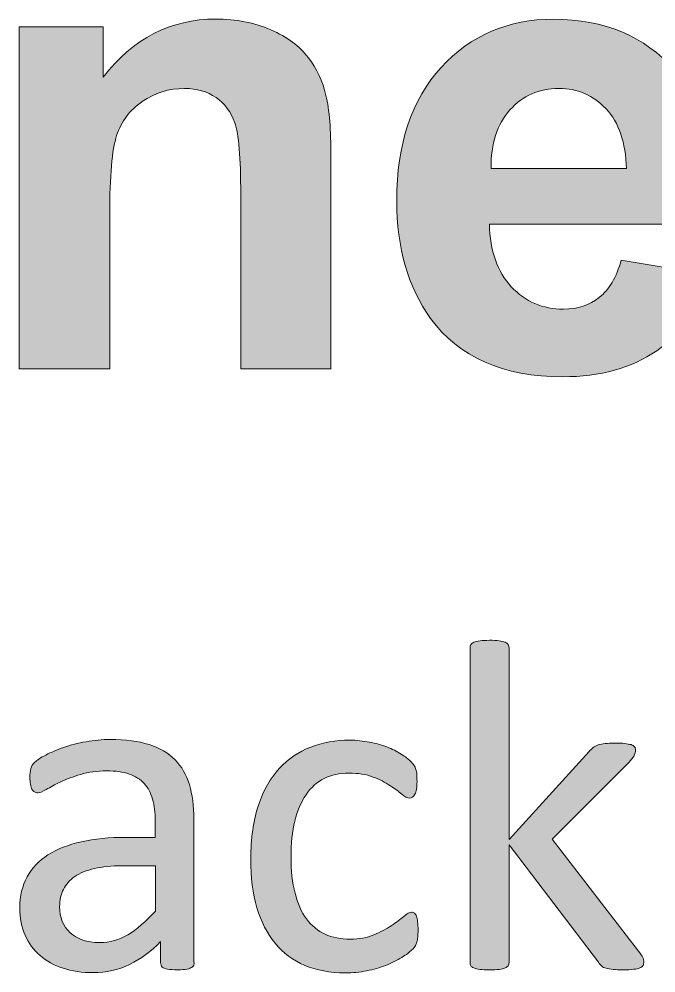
# Model space of a CAD drawing. Header units: inches. Extents: x 247 to 2765, y -1897 to -1110.
# Drawn here: x 1583.45 to 1588.66, y -1164.37 to -1156.57 of the extents above; entities that cross this region are included whole.
import ezdxf

# ---------------------------------------------------------------- set-up
doc = ezdxf.new("R2010")
doc.units = ezdxf.units.IN
doc.header["$MEASUREMENT"] = 0
doc.layers.add('Layer 1', color=7, linetype='Continuous')

# ---------------------------------------------------------------- blocks, each defined once
blk = doc.blocks.new('block 149')
at = {"layer": 'Layer 1', "true_color": 0x020302}
h = blk.add_hatch(color=98, dxfattribs=at)
h.dxf.hatch_style = 2
edge = h.paths.add_edge_path()
edge.add_spline(control_points=[(1588.5621, -1164.2869), (1588.5621, -1164.2972), (1588.5587, -1164.3062), (1588.5549, -1164.3138), (1588.5494, -1164.321), (1588.5411, -1164.3282), (1588.5287, -1164.3331), (1588.5177, -1164.3396), (1588.4998, -1164.342), (1588.4774, -1164.3448), (1588.455, -1164.3475), (1588.4267, -1164.3489), (1588.395, -1164.3489), (1588.3596, -1164.3489), (1588.3313, -1164.3482), (1588.3096, -1164.3462), (1588.2879, -1164.3441), (1588.2683, -1164.3406), (1588.2531, -1164.3365), (1588.2379, -1164.3317), (1588.2255, -1164.3269), (1588.2166, -1164.3172), (1588.2069, -1164.3093), (1588.198, -1164.2993), (1588.1904, -1164.2876), (1588.1904, -1164.2876), (1587.4593, -1163.3278), (1587.4593, -1163.3278), (1587.4593, -1163.3278), (1587.4593, -1164.2897), (1587.4593, -1164.2897), (1587.4593, -1164.3), (1587.4559, -1164.3089), (1587.4518, -1164.3158), (1587.4473, -1164.3224), (1587.4387, -1164.3289), (1587.4277, -1164.3338), (1587.4166, -1164.3406), (1587.4001, -1164.3427), (1587.3787, -1164.3455), (1587.3574, -1164.3482), (1587.3315, -1164.3496), (1587.2988, -1164.3496), (1587.2685, -1164.3496), (1587.2427, -1164.3482), (1587.2223, -1164.3455), (1587.2006, -1164.3434), (1587.1855, -1164.3389), (1587.172, -1164.3338), (1587.1603, -1164.3289), (1587.1507, -1164.3227), (1587.1479, -1164.3158), (1587.1431, -1164.3086), (1587.1407, -1164.3), (1587.1407, -1164.2897), (1587.1407, -1164.2897), (1587.1407, -1161.7155), (1587.1407, -1161.7155), (1587.1407, -1161.7051), (1587.1427, -1161.6962), (1587.1479, -1161.6879), (1587.152, -1161.681), (1587.1603, -1161.6741), (1587.172, -1161.6686), (1587.1841, -1161.6635), (1587.201, -1161.6597), (1587.2223, -1161.6569), (1587.2427, -1161.6548), (1587.2685, -1161.6535), (1587.2988, -1161.6535), (1587.3315, -1161.6535), (1587.3574, -1161.6542), (1587.3787, -1161.6569), (1587.3994, -1161.6597), (1587.4153, -1161.6641), (1587.4277, -1161.6686), (1587.4387, -1161.6741), (1587.4483, -1161.6803), (1587.4518, -1161.6879), (1587.4573, -1161.6962), (1587.4593, -1161.7051), (1587.4593, -1161.7155), (1587.4593, -1161.7155), (1587.4593, -1163.2837), (1587.4593, -1163.2837), (1587.4593, -1163.2837), (1588.1136, -1162.563), (1588.1136, -1162.563), (1588.1236, -1162.5506), (1588.1356, -1162.5395), (1588.1466, -1162.5309), (1588.1584, -1162.523), (1588.1721, -1162.5158), (1588.188, -1162.5089), (1588.2038, -1162.5034), (1588.2231, -1162.501), (1588.2452, -1162.4979), (1588.2665, -1162.4958), (1588.2934, -1162.4944), (1588.3237, -1162.4944), (1588.3575, -1162.4944), (1588.383, -1162.4951), (1588.4047, -1162.4979), (1588.4264, -1162.501), (1588.4436, -1162.5041), (1588.4567, -1162.5068), (1588.4698, -1162.511), (1588.4788, -1162.5168), (1588.4856, -1162.524), (1588.4918, -1162.5313), (1588.4932, -1162.5406), (1588.4932, -1162.5523), (1588.4932, -1162.5675), (1588.4891, -1162.5826), (1588.4815, -1162.5985), (1588.4732, -1162.6136), (1588.4588, -1162.6333), (1588.4402, -1162.6522), (1588.4402, -1162.6522), (1587.8125, -1163.2802), (1587.8125, -1163.2802), (1587.8125, -1163.2802), (1588.5173, -1164.1956), (1588.5173, -1164.1956), (1588.5339, -1164.2177), (1588.5463, -1164.2352), (1588.5539, -1164.2473), (1588.5597, -1164.2614), (1588.5621, -1164.2752), (1588.5621, -1164.2869)], knot_values=[0, 0, 0, 0, 1, 1, 1, 2, 2, 2, 3, 3, 3, 4, 4, 4, 5, 5, 5, 6, 6, 6, 7, 7, 7, 8, 8, 8, 9, 9, 9, 10, 10, 10, 11, 11, 11, 12, 12, 12, 13, 13, 13, 14, 14, 14, 15, 15, 15, 16, 16, 16, 17, 17, 17, 18, 18, 18, 19, 19, 19, 20, 20, 20, 21, 21, 21, 22, 22, 22, 23, 23, 23, 24, 24, 24, 25, 25, 25, 26, 26, 26, 27, 27, 27, 28, 28, 28, 29, 29, 29, 30, 30, 30, 31, 31, 31, 32, 32, 32, 33, 33, 33, 34, 34, 34, 35, 35, 35, 36, 36, 36, 37, 37, 37, 38, 38, 38, 39, 39, 39, 40, 40, 40, 41, 41, 41, 42, 42, 42, 43, 43, 43, 43], degree=3, periodic=1)
h = blk.add_hatch(color=98, dxfattribs=at)
h.dxf.hatch_style = 2
edge = h.paths.add_edge_path()
edge.add_spline(control_points=[(1584.8852, -1164.2897), (1584.8852, -1164.3048), (1584.8803, -1164.3165), (1584.87, -1164.3262), (1584.8604, -1164.3334), (1584.8459, -1164.3389), (1584.828, -1164.3434), (1584.8094, -1164.3468), (1584.7839, -1164.3489), (1584.7487, -1164.3489), (1584.7143, -1164.3489), (1584.6888, -1164.3468), (1584.6681, -1164.3434), (1584.6468, -1164.3389), (1584.6323, -1164.3338), (1584.6247, -1164.3262), (1584.6165, -1164.3179), (1584.6109, -1164.3048), (1584.6109, -1164.2897), (1584.6109, -1164.2897), (1584.6109, -1164.1174), (1584.6109, -1164.1174), (1584.5352, -1164.1984), (1584.4514, -1164.26), (1584.3567, -1164.3048), (1584.263, -1164.3503), (1584.1651, -1164.3723), (1584.0611, -1164.3723), (1583.9695, -1164.3723), (1583.8868, -1164.3606), (1583.8131, -1164.3362), (1583.7393, -1164.3127), (1583.6766, -1164.2776), (1583.6256, -1164.2328), (1583.574, -1164.1877), (1583.5319, -1164.1336), (1583.503, -1164.0664), (1583.4741, -1164.0006), (1583.4596, -1163.9265), (1583.4596, -1163.8432), (1583.4596, -1163.7453), (1583.4803, -1163.6595), (1583.5202, -1163.5886), (1583.5588, -1163.5162), (1583.616, -1163.4563), (1583.6904, -1163.4084), (1583.7655, -1163.3609), (1583.8565, -1163.3264), (1583.9633, -1163.3009), (1584.0714, -1163.2782), (1584.192, -1163.2654), (1584.3278, -1163.2654), (1584.3278, -1163.2654), (1584.5668, -1163.2654), (1584.5668, -1163.2654), (1584.5668, -1163.2654), (1584.5668, -1163.1297), (1584.5668, -1163.1297), (1584.5668, -1163.0635), (1584.5596, -1163.0046), (1584.5448, -1162.9526), (1584.53, -1162.9013), (1584.5079, -1162.8579), (1584.4773, -1162.8251), (1584.4456, -1162.7907), (1584.4049, -1162.7652), (1584.3539, -1162.7473), (1584.303, -1162.7297), (1584.243, -1162.7218), (1584.17, -1162.7218), (1584.0907, -1162.7218), (1584.0211, -1162.7304), (1583.9578, -1162.75), (1583.8957, -1162.769), (1583.842, -1162.7883), (1583.7945, -1162.8117), (1583.7466, -1162.8338), (1583.7083, -1162.8548), (1583.6766, -1162.8737), (1583.6449, -1162.8923), (1583.6222, -1162.9013), (1583.607, -1162.9013), (1583.5967, -1162.9013), (1583.5871, -1162.8989), (1583.5802, -1162.8937), (1583.5729, -1162.8878), (1583.5657, -1162.881), (1583.5588, -1162.8713), (1583.5526, -1162.861), (1583.5499, -1162.8479), (1583.5464, -1162.8313), (1583.5433, -1162.8155), (1583.5426, -1162.7976), (1583.5426, -1162.7797), (1583.5426, -1162.7463), (1583.545, -1162.7218), (1583.5499, -1162.7022), (1583.5547, -1162.6836), (1583.5657, -1162.6656), (1583.5829, -1162.6505), (1583.6002, -1162.6336), (1583.6301, -1162.6136), (1583.6725, -1162.5919), (1583.7152, -1162.5692), (1583.7648, -1162.5485), (1583.8193, -1162.5296), (1583.8744, -1162.5099), (1583.9343, -1162.4941), (1584.0012, -1162.4827), (1584.0673, -1162.4717), (1584.1328, -1162.4638), (1584.1996, -1162.4638), (1584.3247, -1162.4638), (1584.4297, -1162.4782), (1584.5165, -1162.5065), (1584.6041, -1162.5347), (1584.674, -1162.5761), (1584.7295, -1162.6312), (1584.7818, -1162.6849), (1584.8232, -1162.7538), (1584.8466, -1162.8338), (1584.87, -1162.9147), (1584.8834, -1163.0088), (1584.8834, -1163.118), (1584.8834, -1163.118), (1584.8834, -1164.2869), (1584.8834, -1164.2869), (1584.8834, -1164.2869), (1584.8834, -1164.2869), (1584.8834, -1164.2869), (1584.8834, -1164.2869), (1584.8834, -1164.289), (1584.8834, -1164.289), (1584.8834, -1164.289), (1584.8852, -1164.289), (1584.8852, -1164.289), (1584.8852, -1164.289), (1584.8852, -1164.2897), (1584.8852, -1164.2897)], knot_values=[0, 0, 0, 0, 1, 1, 1, 2, 2, 2, 3, 3, 3, 4, 4, 4, 5, 5, 5, 6, 6, 6, 7, 7, 7, 8, 8, 8, 9, 9, 9, 10, 10, 10, 11, 11, 11, 12, 12, 12, 13, 13, 13, 14, 14, 14, 15, 15, 15, 16, 16, 16, 17, 17, 17, 18, 18, 18, 19, 19, 19, 20, 20, 20, 21, 21, 21, 22, 22, 22, 23, 23, 23, 24, 24, 24, 25, 25, 25, 26, 26, 26, 27, 27, 27, 28, 28, 28, 29, 29, 29, 30, 30, 30, 31, 31, 31, 32, 32, 32, 33, 33, 33, 34, 34, 34, 35, 35, 35, 36, 36, 36, 37, 37, 37, 38, 38, 38, 39, 39, 39, 40, 40, 40, 41, 41, 41, 42, 42, 42, 43, 43, 43, 44, 44, 44, 45, 45, 45, 46, 46, 46, 46], degree=3, periodic=1)
edge = h.paths.add_edge_path()
edge.add_spline(control_points=[(1584.5693, -1163.498), (1584.5693, -1163.498), (1584.2974, -1163.498), (1584.2974, -1163.498), (1584.2099, -1163.498), (1584.1341, -1163.5056), (1584.0697, -1163.5204), (1584.005, -1163.5355), (1583.9526, -1163.5569), (1583.9099, -1163.5865), (1583.8678, -1163.6148), (1583.8361, -1163.6513), (1583.8162, -1163.6916), (1583.7955, -1163.7305), (1583.7858, -1163.7774), (1583.7858, -1163.8311), (1583.7858, -1163.9214), (1583.8148, -1163.993), (1583.872, -1164.0457), (1583.9285, -1164.0978), (1584.0094, -1164.126), (1584.1121, -1164.126), (1584.1951, -1164.126), (1584.2723, -1164.1053), (1584.3439, -1164.0626), (1584.4149, -1164.0206), (1584.49, -1163.9548), (1584.5689, -1163.868), (1584.5689, -1163.868), (1584.5693, -1163.498), (1584.5693, -1163.498), (1584.5693, -1163.498), (1584.5693, -1163.498), (1584.5693, -1163.498)], knot_values=[0, 0, 0, 0, 1, 1, 1, 2, 2, 2, 3, 3, 3, 4, 4, 4, 5, 5, 5, 6, 6, 6, 7, 7, 7, 8, 8, 8, 9, 9, 9, 10, 10, 10, 11, 11, 11, 11], degree=3, periodic=1)
h = blk.add_hatch(color=98, dxfattribs=at)
h.dxf.hatch_style = 2
edge = h.paths.add_edge_path()
edge.add_spline(control_points=[(1586.7156, -1164.0244), (1586.7156, -1164.0468), (1586.7149, -1164.0657), (1586.7131, -1164.0816), (1586.7118, -1164.0974), (1586.7097, -1164.1105), (1586.7059, -1164.1222), (1586.7025, -1164.1329), (1586.6983, -1164.1422), (1586.6949, -1164.1512), (1586.6901, -1164.1584), (1586.6804, -1164.1718), (1586.6632, -1164.1877), (1586.6473, -1164.2035), (1586.6212, -1164.2245), (1586.5826, -1164.2469), (1586.544, -1164.2711), (1586.5006, -1164.2924), (1586.4523, -1164.3124), (1586.4034, -1164.331), (1586.3517, -1164.3462), (1586.2952, -1164.3572), (1586.2394, -1164.3682), (1586.1816, -1164.3744), (1586.1209, -1164.3744), (1585.9962, -1164.3744), (1585.886, -1164.3524), (1585.7902, -1164.3131), (1585.6944, -1164.2717), (1585.6131, -1164.2118), (1585.5477, -1164.1312), (1585.4822, -1164.0519), (1585.4336, -1163.9555), (1585.3988, -1163.8418), (1585.3644, -1163.7267), (1585.3478, -1163.5937), (1585.3478, -1163.4432), (1585.3478, -1163.2727), (1585.3692, -1163.1259), (1585.4105, -1163.0033), (1585.4519, -1162.8792), (1585.5091, -1162.7786), (1585.5814, -1162.7018), (1585.6538, -1162.6233), (1585.7392, -1162.5654), (1585.8384, -1162.5268), (1585.937, -1162.4903), (1586.0431, -1162.4703), (1586.1574, -1162.4703), (1586.2119, -1162.4703), (1586.2663, -1162.4772), (1586.318, -1162.4868), (1586.3693, -1162.4958), (1586.4172, -1162.5096), (1586.4606, -1162.5261), (1586.5047, -1162.5426), (1586.5419, -1162.563), (1586.5777, -1162.584), (1586.6122, -1162.6064), (1586.6363, -1162.6246), (1586.6515, -1162.6405), (1586.6673, -1162.6556), (1586.677, -1162.668), (1586.6832, -1162.677), (1586.6901, -1162.686), (1586.6942, -1162.698), (1586.6976, -1162.7097), (1586.7025, -1162.7211), (1586.7052, -1162.7349), (1586.7052, -1162.75), (1586.7059, -1162.7666), (1586.7073, -1162.7862), (1586.7073, -1162.8076), (1586.7073, -1162.8593), (1586.7011, -1162.8923), (1586.6894, -1162.913), (1586.6783, -1162.9337), (1586.6653, -1162.9437), (1586.648, -1162.9437), (1586.628, -1162.9437), (1586.6074, -1162.933), (1586.5819, -1162.9113), (1586.5571, -1162.8896), (1586.5254, -1162.8661), (1586.4861, -1162.842), (1586.4479, -1162.8158), (1586.4014, -1162.791), (1586.3469, -1162.7717), (1586.2925, -1162.7494), (1586.227, -1162.7401), (1586.1519, -1162.7401), (1585.9983, -1162.7401), (1585.8805, -1162.7986), (1585.8005, -1162.9164), (1585.7199, -1163.0336), (1585.6772, -1163.2031), (1585.6772, -1163.4267), (1585.6772, -1163.5379), (1585.6875, -1163.6372), (1585.7103, -1163.7212), (1585.7316, -1163.8039), (1585.7619, -1163.8759), (1585.804, -1163.9327), (1585.846, -1163.9892), (1585.8963, -1164.0309), (1585.9556, -1164.0578), (1586.0155, -1164.085), (1586.0837, -1164.0988), (1586.1609, -1164.0988), (1586.2339, -1164.0988), (1586.299, -1164.0874), (1586.3538, -1164.0637), (1586.4082, -1164.0409), (1586.4565, -1164.0151), (1586.4971, -1163.9879), (1586.5371, -1163.9603), (1586.5715, -1163.9355), (1586.5991, -1163.9124), (1586.6267, -1163.8904), (1586.6487, -1163.8776), (1586.6639, -1163.8776), (1586.6728, -1163.8776), (1586.6804, -1163.8807), (1586.6866, -1163.8852), (1586.6935, -1163.8907), (1586.6976, -1163.8997), (1586.7031, -1163.9104), (1586.708, -1163.9224), (1586.7104, -1163.9383), (1586.7121, -1163.9572), (1586.7145, -1163.9772), (1586.7156, -1163.9979), (1586.7156, -1164.0244)], knot_values=[0, 0, 0, 0, 1, 1, 1, 2, 2, 2, 3, 3, 3, 4, 4, 4, 5, 5, 5, 6, 6, 6, 7, 7, 7, 8, 8, 8, 9, 9, 9, 10, 10, 10, 11, 11, 11, 12, 12, 12, 13, 13, 13, 14, 14, 14, 15, 15, 15, 16, 16, 16, 17, 17, 17, 18, 18, 18, 19, 19, 19, 20, 20, 20, 21, 21, 21, 22, 22, 22, 23, 23, 23, 24, 24, 24, 25, 25, 25, 26, 26, 26, 27, 27, 27, 28, 28, 28, 29, 29, 29, 30, 30, 30, 31, 31, 31, 32, 32, 32, 33, 33, 33, 34, 34, 34, 35, 35, 35, 36, 36, 36, 37, 37, 37, 38, 38, 38, 39, 39, 39, 40, 40, 40, 41, 41, 41, 42, 42, 42, 43, 43, 43, 44, 44, 44, 44], degree=3, periodic=1)
at = {"layer": 'Layer 1', "lineweight": 0}
for points, knots in [([(1588.5621, -1164.2869), (1588.5621, -1164.2972), (1588.5587, -1164.3062), (1588.5549, -1164.3138), (1588.5494, -1164.321), (1588.5411, -1164.3282), (1588.5287, -1164.3331), (1588.5177, -1164.3396), (1588.4998, -1164.342), (1588.4774, -1164.3448), (1588.455, -1164.3475), (1588.4267, -1164.3489), (1588.395, -1164.3489), (1588.3596, -1164.3489), (1588.3313, -1164.3482), (1588.3096, -1164.3462), (1588.2879, -1164.3441), (1588.2683, -1164.3406), (1588.2531, -1164.3365), (1588.2379, -1164.3317), (1588.2255, -1164.3269), (1588.2166, -1164.3172), (1588.2069, -1164.3093), (1588.198, -1164.2993), (1588.1904, -1164.2876), (1588.1904, -1164.2876), (1587.4593, -1163.3278), (1587.4593, -1163.3278), (1587.4593, -1163.3278), (1587.4593, -1164.2897), (1587.4593, -1164.2897), (1587.4593, -1164.3), (1587.4559, -1164.3089), (1587.4518, -1164.3158), (1587.4473, -1164.3224), (1587.4387, -1164.3289), (1587.4277, -1164.3338), (1587.4166, -1164.3406), (1587.4001, -1164.3427), (1587.3787, -1164.3455), (1587.3574, -1164.3482), (1587.3315, -1164.3496), (1587.2988, -1164.3496), (1587.2685, -1164.3496), (1587.2427, -1164.3482), (1587.2223, -1164.3455), (1587.2006, -1164.3434), (1587.1855, -1164.3389), (1587.172, -1164.3338), (1587.1603, -1164.3289), (1587.1507, -1164.3227), (1587.1479, -1164.3158), (1587.1431, -1164.3086), (1587.1407, -1164.3), (1587.1407, -1164.2897), (1587.1407, -1164.2897), (1587.1407, -1161.7155), (1587.1407, -1161.7155), (1587.1407, -1161.7051), (1587.1427, -1161.6962), (1587.1479, -1161.6879), (1587.152, -1161.681), (1587.1603, -1161.6741), (1587.172, -1161.6686), (1587.1841, -1161.6635), (1587.201, -1161.6597), (1587.2223, -1161.6569), (1587.2427, -1161.6548), (1587.2685, -1161.6535), (1587.2988, -1161.6535), (1587.3315, -1161.6535), (1587.3574, -1161.6542), (1587.3787, -1161.6569), (1587.3994, -1161.6597), (1587.4153, -1161.6641), (1587.4277, -1161.6686), (1587.4387, -1161.6741), (1587.4483, -1161.6803), (1587.4518, -1161.6879), (1587.4573, -1161.6962), (1587.4593, -1161.7051), (1587.4593, -1161.7155), (1587.4593, -1161.7155), (1587.4593, -1163.2837), (1587.4593, -1163.2837), (1587.4593, -1163.2837), (1588.1136, -1162.563), (1588.1136, -1162.563), (1588.1236, -1162.5506), (1588.1356, -1162.5395), (1588.1466, -1162.5309), (1588.1584, -1162.523), (1588.1721, -1162.5158), (1588.188, -1162.5089), (1588.2038, -1162.5034), (1588.2231, -1162.501), (1588.2452, -1162.4979), (1588.2665, -1162.4958), (1588.2934, -1162.4944), (1588.3237, -1162.4944), (1588.3575, -1162.4944), (1588.383, -1162.4951), (1588.4047, -1162.4979), (1588.4264, -1162.501), (1588.4436, -1162.5041), (1588.4567, -1162.5068), (1588.4698, -1162.511), (1588.4788, -1162.5168), (1588.4856, -1162.524), (1588.4918, -1162.5313), (1588.4932, -1162.5406), (1588.4932, -1162.5523), (1588.4932, -1162.5675), (1588.4891, -1162.5826), (1588.4815, -1162.5985), (1588.4732, -1162.6136), (1588.4588, -1162.6333), (1588.4402, -1162.6522), (1588.4402, -1162.6522), (1587.8125, -1163.2802), (1587.8125, -1163.2802), (1587.8125, -1163.2802), (1588.5173, -1164.1956), (1588.5173, -1164.1956), (1588.5339, -1164.2177), (1588.5463, -1164.2352), (1588.5539, -1164.2473), (1588.5597, -1164.2614), (1588.5621, -1164.2752), (1588.5621, -1164.2869)], [0, 0, 0, 0, 1, 1, 1, 2, 2, 2, 3, 3, 3, 4, 4, 4, 5, 5, 5, 6, 6, 6, 7, 7, 7, 8, 8, 8, 9, 9, 9, 10, 10, 10, 11, 11, 11, 12, 12, 12, 13, 13, 13, 14, 14, 14, 15, 15, 15, 16, 16, 16, 17, 17, 17, 18, 18, 18, 19, 19, 19, 20, 20, 20, 21, 21, 21, 22, 22, 22, 23, 23, 23, 24, 24, 24, 25, 25, 25, 26, 26, 26, 27, 27, 27, 28, 28, 28, 29, 29, 29, 30, 30, 30, 31, 31, 31, 32, 32, 32, 33, 33, 33, 34, 34, 34, 35, 35, 35, 36, 36, 36, 37, 37, 37, 38, 38, 38, 39, 39, 39, 40, 40, 40, 41, 41, 41, 42, 42, 42, 43, 43, 43, 43]), ([(1584.8852, -1164.2897), (1584.8852, -1164.3048), (1584.8803, -1164.3165), (1584.87, -1164.3262), (1584.8604, -1164.3334), (1584.8459, -1164.3389), (1584.828, -1164.3434), (1584.8094, -1164.3468), (1584.7839, -1164.3489), (1584.7487, -1164.3489), (1584.7143, -1164.3489), (1584.6888, -1164.3468), (1584.6681, -1164.3434), (1584.6468, -1164.3389), (1584.6323, -1164.3338), (1584.6247, -1164.3262), (1584.6165, -1164.3179), (1584.6109, -1164.3048), (1584.6109, -1164.2897), (1584.6109, -1164.2897), (1584.6109, -1164.1174), (1584.6109, -1164.1174), (1584.5352, -1164.1984), (1584.4514, -1164.26), (1584.3567, -1164.3048), (1584.263, -1164.3503), (1584.1651, -1164.3723), (1584.0611, -1164.3723), (1583.9695, -1164.3723), (1583.8868, -1164.3606), (1583.8131, -1164.3362), (1583.7393, -1164.3127), (1583.6766, -1164.2776), (1583.6256, -1164.2328), (1583.574, -1164.1877), (1583.5319, -1164.1336), (1583.503, -1164.0664), (1583.4741, -1164.0006), (1583.4596, -1163.9265), (1583.4596, -1163.8432), (1583.4596, -1163.7453), (1583.4803, -1163.6595), (1583.5202, -1163.5886), (1583.5588, -1163.5162), (1583.616, -1163.4563), (1583.6904, -1163.4084), (1583.7655, -1163.3609), (1583.8565, -1163.3264), (1583.9633, -1163.3009), (1584.0714, -1163.2782), (1584.192, -1163.2654), (1584.3278, -1163.2654), (1584.3278, -1163.2654), (1584.5668, -1163.2654), (1584.5668, -1163.2654), (1584.5668, -1163.2654), (1584.5668, -1163.1297), (1584.5668, -1163.1297), (1584.5668, -1163.0635), (1584.5596, -1163.0046), (1584.5448, -1162.9526), (1584.53, -1162.9013), (1584.5079, -1162.8579), (1584.4773, -1162.8251), (1584.4456, -1162.7907), (1584.4049, -1162.7652), (1584.3539, -1162.7473), (1584.303, -1162.7297), (1584.243, -1162.7218), (1584.17, -1162.7218), (1584.0907, -1162.7218), (1584.0211, -1162.7304), (1583.9578, -1162.75), (1583.8957, -1162.769), (1583.842, -1162.7883), (1583.7945, -1162.8117), (1583.7466, -1162.8338), (1583.7083, -1162.8548), (1583.6766, -1162.8737), (1583.6449, -1162.8923), (1583.6222, -1162.9013), (1583.607, -1162.9013), (1583.5967, -1162.9013), (1583.5871, -1162.8989), (1583.5802, -1162.8937), (1583.5729, -1162.8878), (1583.5657, -1162.881), (1583.5588, -1162.8713), (1583.5526, -1162.861), (1583.5499, -1162.8479), (1583.5464, -1162.8313), (1583.5433, -1162.8155), (1583.5426, -1162.7976), (1583.5426, -1162.7797), (1583.5426, -1162.7463), (1583.545, -1162.7218), (1583.5499, -1162.7022), (1583.5547, -1162.6836), (1583.5657, -1162.6656), (1583.5829, -1162.6505), (1583.6002, -1162.6336), (1583.6301, -1162.6136), (1583.6725, -1162.5919), (1583.7152, -1162.5692), (1583.7648, -1162.5485), (1583.8193, -1162.5296), (1583.8744, -1162.5099), (1583.9343, -1162.4941), (1584.0012, -1162.4827), (1584.0673, -1162.4717), (1584.1328, -1162.4638), (1584.1996, -1162.4638), (1584.3247, -1162.4638), (1584.4297, -1162.4782), (1584.5165, -1162.5065), (1584.6041, -1162.5347), (1584.674, -1162.5761), (1584.7295, -1162.6312), (1584.7818, -1162.6849), (1584.8232, -1162.7538), (1584.8466, -1162.8338), (1584.87, -1162.9147), (1584.8834, -1163.0088), (1584.8834, -1163.118), (1584.8834, -1163.118), (1584.8834, -1164.2869), (1584.8834, -1164.2869), (1584.8834, -1164.2869), (1584.8834, -1164.2869), (1584.8834, -1164.2869), (1584.8834, -1164.2869), (1584.8834, -1164.289), (1584.8834, -1164.289), (1584.8834, -1164.289), (1584.8852, -1164.289), (1584.8852, -1164.289), (1584.8852, -1164.289), (1584.8852, -1164.2897), (1584.8852, -1164.2897)], [0, 0, 0, 0, 1, 1, 1, 2, 2, 2, 3, 3, 3, 4, 4, 4, 5, 5, 5, 6, 6, 6, 7, 7, 7, 8, 8, 8, 9, 9, 9, 10, 10, 10, 11, 11, 11, 12, 12, 12, 13, 13, 13, 14, 14, 14, 15, 15, 15, 16, 16, 16, 17, 17, 17, 18, 18, 18, 19, 19, 19, 20, 20, 20, 21, 21, 21, 22, 22, 22, 23, 23, 23, 24, 24, 24, 25, 25, 25, 26, 26, 26, 27, 27, 27, 28, 28, 28, 29, 29, 29, 30, 30, 30, 31, 31, 31, 32, 32, 32, 33, 33, 33, 34, 34, 34, 35, 35, 35, 36, 36, 36, 37, 37, 37, 38, 38, 38, 39, 39, 39, 40, 40, 40, 41, 41, 41, 42, 42, 42, 43, 43, 43, 44, 44, 44, 45, 45, 45, 46, 46, 46, 46]), ([(1586.7156, -1164.0244), (1586.7156, -1164.0468), (1586.7149, -1164.0657), (1586.7131, -1164.0816), (1586.7118, -1164.0974), (1586.7097, -1164.1105), (1586.7059, -1164.1222), (1586.7025, -1164.1329), (1586.6983, -1164.1422), (1586.6949, -1164.1512), (1586.6901, -1164.1584), (1586.6804, -1164.1718), (1586.6632, -1164.1877), (1586.6473, -1164.2035), (1586.6212, -1164.2245), (1586.5826, -1164.2469), (1586.544, -1164.2711), (1586.5006, -1164.2924), (1586.4523, -1164.3124), (1586.4034, -1164.331), (1586.3517, -1164.3462), (1586.2952, -1164.3572), (1586.2394, -1164.3682), (1586.1816, -1164.3744), (1586.1209, -1164.3744), (1585.9962, -1164.3744), (1585.886, -1164.3524), (1585.7902, -1164.3131), (1585.6944, -1164.2717), (1585.6131, -1164.2118), (1585.5477, -1164.1312), (1585.4822, -1164.0519), (1585.4336, -1163.9555), (1585.3988, -1163.8418), (1585.3644, -1163.7267), (1585.3478, -1163.5937), (1585.3478, -1163.4432), (1585.3478, -1163.2727), (1585.3692, -1163.1259), (1585.4105, -1163.0033), (1585.4519, -1162.8792), (1585.5091, -1162.7786), (1585.5814, -1162.7018), (1585.6538, -1162.6233), (1585.7392, -1162.5654), (1585.8384, -1162.5268), (1585.937, -1162.4903), (1586.0431, -1162.4703), (1586.1574, -1162.4703), (1586.2119, -1162.4703), (1586.2663, -1162.4772), (1586.318, -1162.4868), (1586.3693, -1162.4958), (1586.4172, -1162.5096), (1586.4606, -1162.5261), (1586.5047, -1162.5426), (1586.5419, -1162.563), (1586.5777, -1162.584), (1586.6122, -1162.6064), (1586.6363, -1162.6246), (1586.6515, -1162.6405), (1586.6673, -1162.6556), (1586.677, -1162.668), (1586.6832, -1162.677), (1586.6901, -1162.686), (1586.6942, -1162.698), (1586.6976, -1162.7097), (1586.7025, -1162.7211), (1586.7052, -1162.7349), (1586.7052, -1162.75), (1586.7059, -1162.7666), (1586.7073, -1162.7862), (1586.7073, -1162.8076), (1586.7073, -1162.8593), (1586.7011, -1162.8923), (1586.6894, -1162.913), (1586.6783, -1162.9337), (1586.6653, -1162.9437), (1586.648, -1162.9437), (1586.628, -1162.9437), (1586.6074, -1162.933), (1586.5819, -1162.9113), (1586.5571, -1162.8896), (1586.5254, -1162.8661), (1586.4861, -1162.842), (1586.4479, -1162.8158), (1586.4014, -1162.791), (1586.3469, -1162.7717), (1586.2925, -1162.7494), (1586.227, -1162.7401), (1586.1519, -1162.7401), (1585.9983, -1162.7401), (1585.8805, -1162.7986), (1585.8005, -1162.9164), (1585.7199, -1163.0336), (1585.6772, -1163.2031), (1585.6772, -1163.4267), (1585.6772, -1163.5379), (1585.6875, -1163.6372), (1585.7103, -1163.7212), (1585.7316, -1163.8039), (1585.7619, -1163.8759), (1585.804, -1163.9327), (1585.846, -1163.9892), (1585.8963, -1164.0309), (1585.9556, -1164.0578), (1586.0155, -1164.085), (1586.0837, -1164.0988), (1586.1609, -1164.0988), (1586.2339, -1164.0988), (1586.299, -1164.0874), (1586.3538, -1164.0637), (1586.4082, -1164.0409), (1586.4565, -1164.0151), (1586.4971, -1163.9879), (1586.5371, -1163.9603), (1586.5715, -1163.9355), (1586.5991, -1163.9124), (1586.6267, -1163.8904), (1586.6487, -1163.8776), (1586.6639, -1163.8776), (1586.6728, -1163.8776), (1586.6804, -1163.8807), (1586.6866, -1163.8852), (1586.6935, -1163.8907), (1586.6976, -1163.8997), (1586.7031, -1163.9104), (1586.708, -1163.9224), (1586.7104, -1163.9383), (1586.7121, -1163.9572), (1586.7145, -1163.9772), (1586.7156, -1163.9979), (1586.7156, -1164.0244)], [0, 0, 0, 0, 1, 1, 1, 2, 2, 2, 3, 3, 3, 4, 4, 4, 5, 5, 5, 6, 6, 6, 7, 7, 7, 8, 8, 8, 9, 9, 9, 10, 10, 10, 11, 11, 11, 12, 12, 12, 13, 13, 13, 14, 14, 14, 15, 15, 15, 16, 16, 16, 17, 17, 17, 18, 18, 18, 19, 19, 19, 20, 20, 20, 21, 21, 21, 22, 22, 22, 23, 23, 23, 24, 24, 24, 25, 25, 25, 26, 26, 26, 27, 27, 27, 28, 28, 28, 29, 29, 29, 30, 30, 30, 31, 31, 31, 32, 32, 32, 33, 33, 33, 34, 34, 34, 35, 35, 35, 36, 36, 36, 37, 37, 37, 38, 38, 38, 39, 39, 39, 40, 40, 40, 41, 41, 41, 42, 42, 42, 43, 43, 43, 44, 44, 44, 44]), ([(1584.5693, -1163.498), (1584.5693, -1163.498), (1584.2974, -1163.498), (1584.2974, -1163.498), (1584.2099, -1163.498), (1584.1341, -1163.5056), (1584.0697, -1163.5204), (1584.005, -1163.5355), (1583.9526, -1163.5569), (1583.9099, -1163.5865), (1583.8678, -1163.6148), (1583.8361, -1163.6513), (1583.8162, -1163.6916), (1583.7955, -1163.7305), (1583.7858, -1163.7774), (1583.7858, -1163.8311), (1583.7858, -1163.9214), (1583.8148, -1163.993), (1583.872, -1164.0457), (1583.9285, -1164.0978), (1584.0094, -1164.126), (1584.1121, -1164.126), (1584.1951, -1164.126), (1584.2723, -1164.1053), (1584.3439, -1164.0626), (1584.4149, -1164.0206), (1584.49, -1163.9548), (1584.5689, -1163.868), (1584.5689, -1163.868), (1584.5693, -1163.498), (1584.5693, -1163.498), (1584.5693, -1163.498), (1584.5693, -1163.498), (1584.5693, -1163.498)], [0, 0, 0, 0, 1, 1, 1, 2, 2, 2, 3, 3, 3, 4, 4, 4, 5, 5, 5, 6, 6, 6, 7, 7, 7, 8, 8, 8, 9, 9, 9, 10, 10, 10, 11, 11, 11, 11])]:
    blk.add_open_spline(points, degree=3, knots=knots, dxfattribs=at)
blk = doc.blocks.new('block 150')
at = {"layer": 'Layer 1', "true_color": 0x010202}
h = blk.add_hatch(color=98, dxfattribs=at)
h.dxf.hatch_style = 2
edge = h.paths.add_edge_path()
edge.add_spline(control_points=[(1586.0066, -1159.4341), (1586.0066, -1159.4341), (1585.2659, -1159.4341), (1585.2659, -1159.4341), (1585.2659, -1159.4341), (1585.2659, -1158.0061), (1585.2659, -1158.0061), (1585.2659, -1157.704), (1585.25, -1157.5087), (1585.2183, -1157.4201), (1585.1866, -1157.3313), (1585.1356, -1157.2624), (1585.064, -1157.2131), (1584.9923, -1157.1628), (1584.9076, -1157.1394), (1584.807, -1157.1394), (1584.6788, -1157.1394), (1584.5641, -1157.1745), (1584.4614, -1157.2448), (1584.3595, -1157.3151), (1584.2902, -1157.4081), (1584.2513, -1157.5242), (1584.2141, -1157.6399), (1584.1948, -1157.8542), (1584.1948, -1158.167), (1584.1948, -1158.167), (1584.1948, -1159.4341), (1584.1948, -1159.4341), (1584.1948, -1159.4341), (1583.4541, -1159.4341), (1583.4541, -1159.4341), (1583.4541, -1159.4341), (1583.4541, -1156.6357), (1583.4541, -1156.6357), (1583.4541, -1156.6357), (1584.1414, -1156.6357), (1584.1414, -1156.6357), (1584.1414, -1156.6357), (1584.1414, -1157.0467), (1584.1414, -1157.0467), (1584.3849, -1156.7308), (1584.6929, -1156.5716), (1585.0629, -1156.5716), (1585.2269, -1156.5716), (1585.3761, -1156.6009), (1585.5115, -1156.6598), (1585.6472, -1156.7187), (1585.7492, -1156.7938), (1585.8184, -1156.8858), (1585.8877, -1156.9778), (1585.9363, -1157.0815), (1585.9631, -1157.1972), (1585.9904, -1157.313), (1586.0035, -1157.4794), (1586.0035, -1157.6951), (1586.0035, -1157.6951), (1586.0035, -1159.4341), (1586.0035, -1159.4341), (1586.0035, -1159.4341), (1586.0066, -1159.4341), (1586.0066, -1159.4341), (1586.0066, -1159.4341), (1586.0066, -1159.4341), (1586.0066, -1159.4341)], knot_values=[0, 0, 0, 0, 1, 1, 1, 2, 2, 2, 3, 3, 3, 4, 4, 4, 5, 5, 5, 6, 6, 6, 7, 7, 7, 8, 8, 8, 9, 9, 9, 10, 10, 10, 11, 11, 11, 12, 12, 12, 13, 13, 13, 14, 14, 14, 15, 15, 15, 16, 16, 16, 17, 17, 17, 18, 18, 18, 19, 19, 19, 20, 20, 20, 21, 21, 21, 21], degree=3, periodic=1)
h = blk.add_hatch(color=98, dxfattribs=at)
h.dxf.hatch_style = 2
edge = h.paths.add_edge_path()
edge.add_spline(control_points=[(1588.3775, -1158.5425), (1588.3775, -1158.5425), (1589.1157, -1158.6676), (1589.1157, -1158.6676), (1589.02, -1158.938), (1588.8711, -1159.1441), (1588.6665, -1159.2853), (1588.4622, -1159.4252), (1588.2056, -1159.4975), (1587.8983, -1159.4975), (1587.4118, -1159.4975), (1587.0525, -1159.3384), (1586.8175, -1159.0204), (1586.6339, -1158.7644), (1586.5416, -1158.444), (1586.5416, -1158.0561), (1586.5416, -1157.5927), (1586.6628, -1157.2293), (1586.9043, -1156.9668), (1587.1472, -1156.7042), (1587.4538, -1156.573), (1587.8231, -1156.573), (1588.241, -1156.573), (1588.568, -1156.7118), (1588.8084, -1156.9854), (1589.0506, -1157.2603), (1589.1654, -1157.6827), (1589.154, -1158.2487), (1589.154, -1158.2487), (1587.2988, -1158.2487), (1587.2988, -1158.2487), (1587.305, -1158.4681), (1587.3643, -1158.639), (1587.4783, -1158.761), (1587.5923, -1158.8833), (1587.735, -1158.9446), (1587.9048, -1158.9446), (1588.0209, -1158.9446), (1588.118, -1158.9119), (1588.1973, -1158.8492), (1588.2779, -1158.7861), (1588.3372, -1158.6841), (1588.3775, -1158.5425)], knot_values=[0, 0, 0, 0, 1, 1, 1, 2, 2, 2, 3, 3, 3, 4, 4, 4, 5, 5, 5, 6, 6, 6, 7, 7, 7, 8, 8, 8, 9, 9, 9, 10, 10, 10, 11, 11, 11, 12, 12, 12, 13, 13, 13, 14, 14, 14, 14], degree=3, periodic=1)
edge = h.paths.add_edge_path()
edge.add_spline(control_points=[(1588.4192, -1157.7943), (1588.4129, -1157.5814), (1588.3585, -1157.4188), (1588.2531, -1157.3058), (1588.147, -1157.1948), (1588.0195, -1157.1383), (1587.8672, -1157.1383), (1587.706, -1157.1383), (1587.5723, -1157.1972), (1587.4669, -1157.3151), (1587.3612, -1157.4325), (1587.3105, -1157.592), (1587.3122, -1157.7929), (1587.3122, -1157.7929), (1588.4192, -1157.7943), (1588.4192, -1157.7943), (1588.4192, -1157.7943), (1588.4192, -1157.7943), (1588.4192, -1157.7943)], knot_values=[0, 0, 0, 0, 1, 1, 1, 2, 2, 2, 3, 3, 3, 4, 4, 4, 5, 5, 5, 6, 6, 6, 6], degree=3, periodic=1)
at = {"layer": 'Layer 1', "lineweight": 0}
for points, knots in [([(1586.0066, -1159.4341), (1586.0066, -1159.4341), (1585.2659, -1159.4341), (1585.2659, -1159.4341), (1585.2659, -1159.4341), (1585.2659, -1158.0061), (1585.2659, -1158.0061), (1585.2659, -1157.704), (1585.25, -1157.5087), (1585.2183, -1157.4201), (1585.1866, -1157.3313), (1585.1356, -1157.2624), (1585.064, -1157.2131), (1584.9923, -1157.1628), (1584.9076, -1157.1394), (1584.807, -1157.1394), (1584.6788, -1157.1394), (1584.5641, -1157.1745), (1584.4614, -1157.2448), (1584.3595, -1157.3151), (1584.2902, -1157.4081), (1584.2513, -1157.5242), (1584.2141, -1157.6399), (1584.1948, -1157.8542), (1584.1948, -1158.167), (1584.1948, -1158.167), (1584.1948, -1159.4341), (1584.1948, -1159.4341), (1584.1948, -1159.4341), (1583.4541, -1159.4341), (1583.4541, -1159.4341), (1583.4541, -1159.4341), (1583.4541, -1156.6357), (1583.4541, -1156.6357), (1583.4541, -1156.6357), (1584.1414, -1156.6357), (1584.1414, -1156.6357), (1584.1414, -1156.6357), (1584.1414, -1157.0467), (1584.1414, -1157.0467), (1584.3849, -1156.7308), (1584.6929, -1156.5716), (1585.0629, -1156.5716), (1585.2269, -1156.5716), (1585.3761, -1156.6009), (1585.5115, -1156.6598), (1585.6472, -1156.7187), (1585.7492, -1156.7938), (1585.8184, -1156.8858), (1585.8877, -1156.9778), (1585.9363, -1157.0815), (1585.9631, -1157.1972), (1585.9904, -1157.313), (1586.0035, -1157.4794), (1586.0035, -1157.6951), (1586.0035, -1157.6951), (1586.0035, -1159.4341), (1586.0035, -1159.4341), (1586.0035, -1159.4341), (1586.0066, -1159.4341), (1586.0066, -1159.4341), (1586.0066, -1159.4341), (1586.0066, -1159.4341), (1586.0066, -1159.4341)], [0, 0, 0, 0, 1, 1, 1, 2, 2, 2, 3, 3, 3, 4, 4, 4, 5, 5, 5, 6, 6, 6, 7, 7, 7, 8, 8, 8, 9, 9, 9, 10, 10, 10, 11, 11, 11, 12, 12, 12, 13, 13, 13, 14, 14, 14, 15, 15, 15, 16, 16, 16, 17, 17, 17, 18, 18, 18, 19, 19, 19, 20, 20, 20, 21, 21, 21, 21]), ([(1588.3775, -1158.5425), (1588.3775, -1158.5425), (1589.1157, -1158.6676), (1589.1157, -1158.6676), (1589.02, -1158.938), (1588.8711, -1159.1441), (1588.6665, -1159.2853), (1588.4622, -1159.4252), (1588.2056, -1159.4975), (1587.8983, -1159.4975), (1587.4118, -1159.4975), (1587.0525, -1159.3384), (1586.8175, -1159.0204), (1586.6339, -1158.7644), (1586.5416, -1158.444), (1586.5416, -1158.0561), (1586.5416, -1157.5927), (1586.6628, -1157.2293), (1586.9043, -1156.9668), (1587.1472, -1156.7042), (1587.4538, -1156.573), (1587.8231, -1156.573), (1588.241, -1156.573), (1588.568, -1156.7118), (1588.8084, -1156.9854), (1589.0506, -1157.2603), (1589.1654, -1157.6827), (1589.154, -1158.2487), (1589.154, -1158.2487), (1587.2988, -1158.2487), (1587.2988, -1158.2487), (1587.305, -1158.4681), (1587.3643, -1158.639), (1587.4783, -1158.761), (1587.5923, -1158.8833), (1587.735, -1158.9446), (1587.9048, -1158.9446), (1588.0209, -1158.9446), (1588.118, -1158.9119), (1588.1973, -1158.8492), (1588.2779, -1158.7861), (1588.3372, -1158.6841), (1588.3775, -1158.5425)], [0, 0, 0, 0, 1, 1, 1, 2, 2, 2, 3, 3, 3, 4, 4, 4, 5, 5, 5, 6, 6, 6, 7, 7, 7, 8, 8, 8, 9, 9, 9, 10, 10, 10, 11, 11, 11, 12, 12, 12, 13, 13, 13, 14, 14, 14, 14]), ([(1588.4192, -1157.7943), (1588.4129, -1157.5814), (1588.3585, -1157.4188), (1588.2531, -1157.3058), (1588.147, -1157.1948), (1588.0195, -1157.1383), (1587.8672, -1157.1383), (1587.706, -1157.1383), (1587.5723, -1157.1972), (1587.4669, -1157.3151), (1587.3612, -1157.4325), (1587.3105, -1157.592), (1587.3122, -1157.7929), (1587.3122, -1157.7929), (1588.4192, -1157.7943), (1588.4192, -1157.7943), (1588.4192, -1157.7943), (1588.4192, -1157.7943), (1588.4192, -1157.7943)], [0, 0, 0, 0, 1, 1, 1, 2, 2, 2, 3, 3, 3, 4, 4, 4, 5, 5, 5, 6, 6, 6, 6])]:
    blk.add_open_spline(points, degree=3, knots=knots, dxfattribs=at)
blk = doc.blocks.new('block 143')
at = {"layer": 'Layer 1'}
for name in ['block 150', 'block 149']:
    blk.add_blockref(name, (0, 0), dxfattribs=at)

msp = doc.modelspace()

# ---------------------------------------------------------------- block references
at = {"layer": 'Layer 1'}
msp.add_blockref('block 143', (0, 0), dxfattribs=at)

doc.saveas('drawing.dxf')
